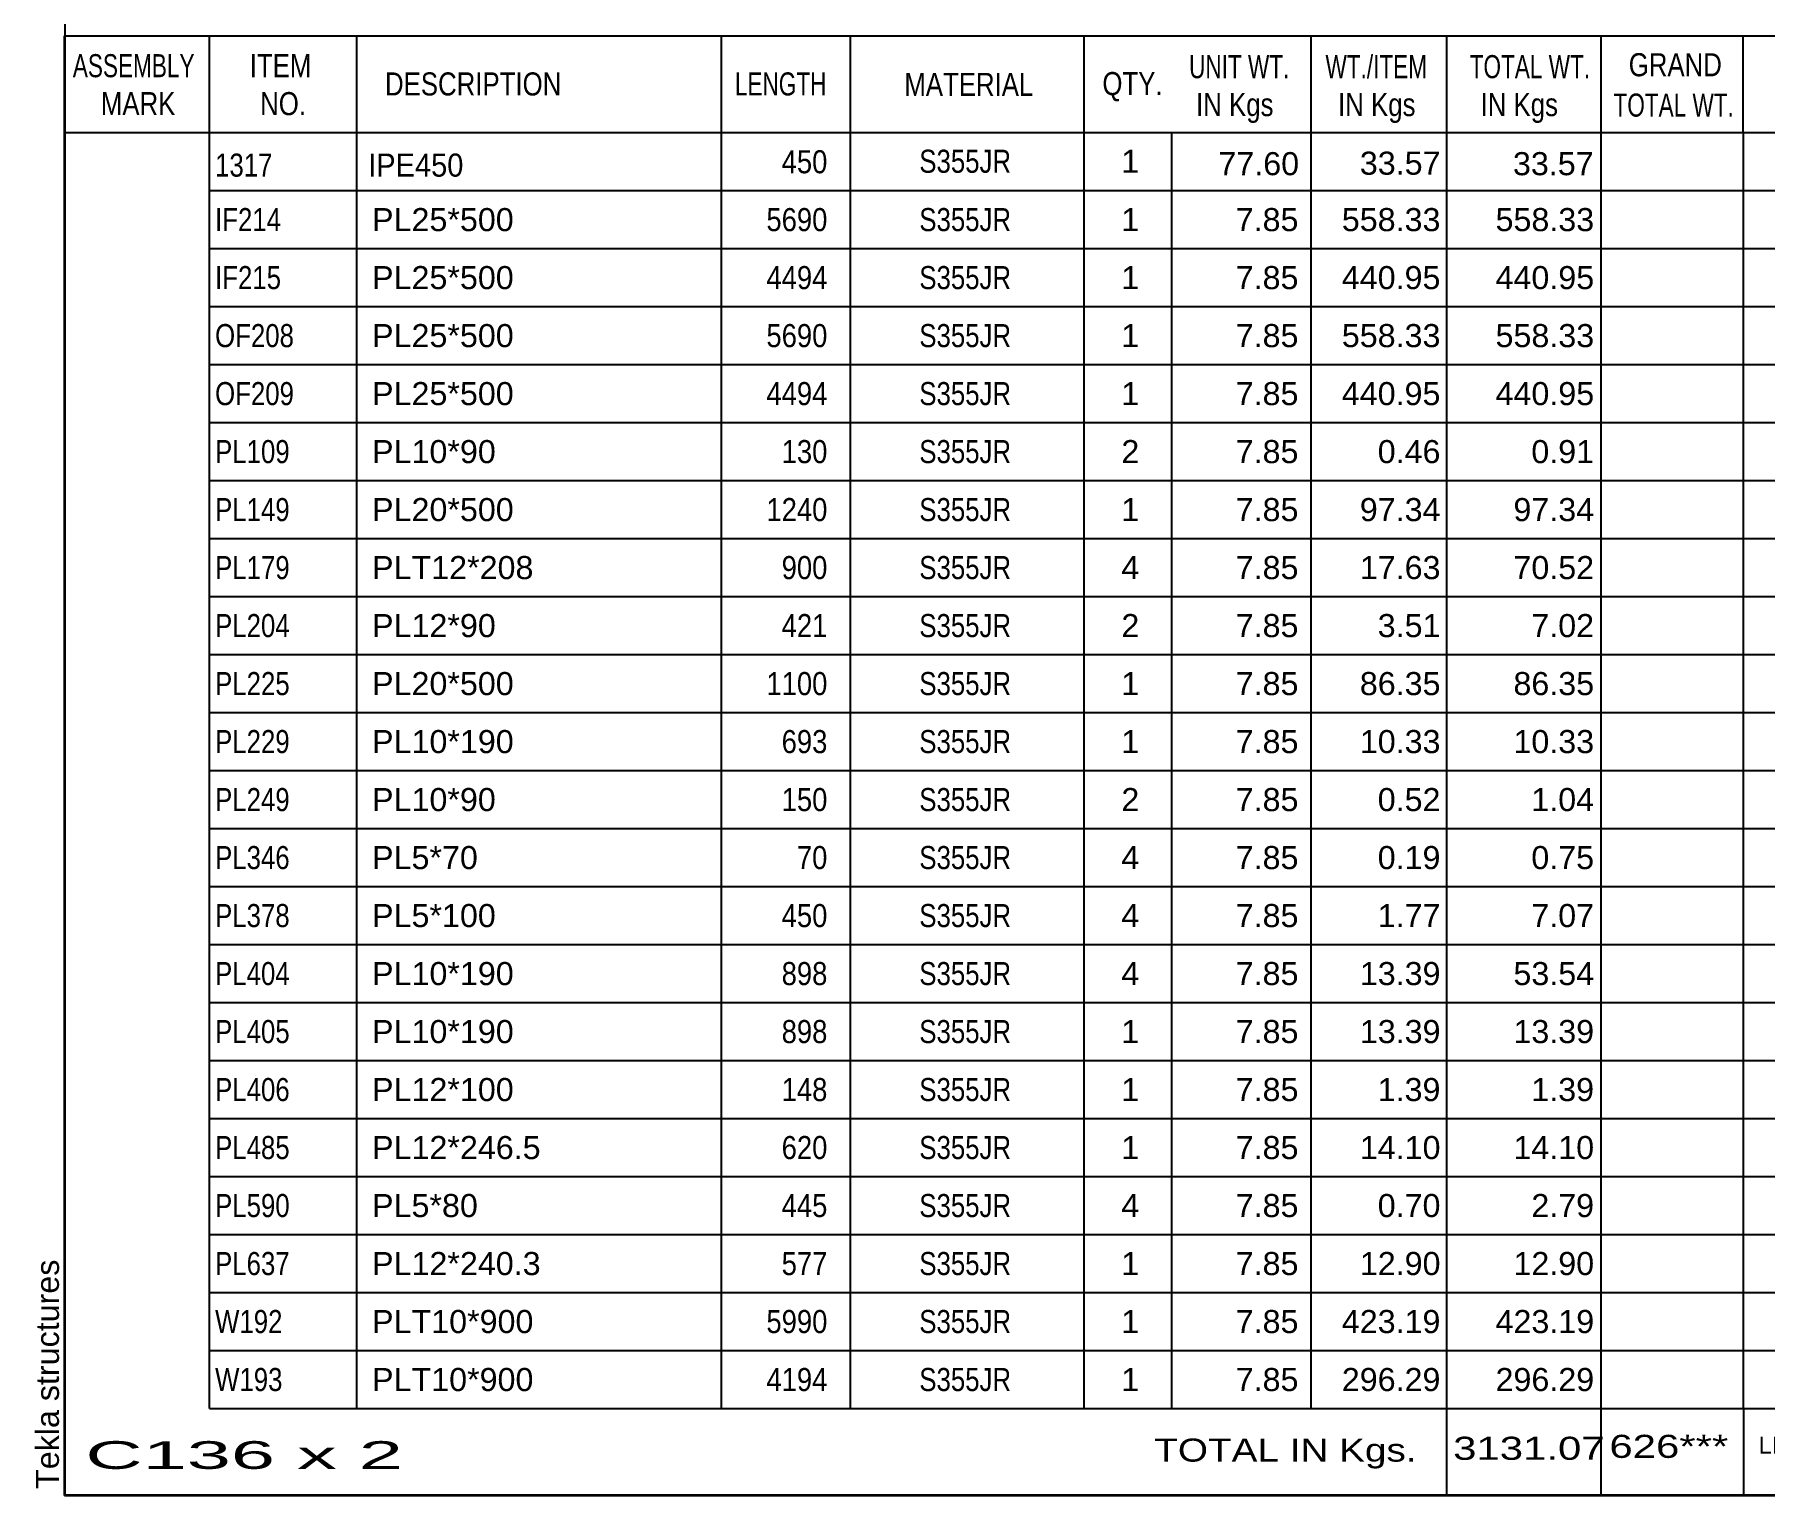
# Model space of a CAD drawing. Header units: millimetres. Extents: x -247 to 166, y -171 to 116.
# Drawn here: x -246.7 to -103.6, y -170.6 to -49.7 of the extents above; entities that cross this region are included whole.
import ezdxf

# ---------------------------------------------------------------- set-up
doc = ezdxf.new("R2010")
doc.units = ezdxf.units.MM
doc.styles.add('Arial', font='ARIAL.TTF', dxfattribs={"height": 0.2})

# ---------------------------------------------------------------- blocks, each defined once
blk = doc.blocks.new('Unknown-629050129-1210')
at = {"color": 5, "linetype": 'Continuous'}
for p, q in [((-244.22, 116.47), (-244.22, -170.53)), ((-244.22, -170.53), (165.78, -170.53))]:
    blk.add_line(p, q, dxfattribs=at)
at = {"color": 174, "linetype": 'Continuous', "style": 'Arial'}
blk.add_text('Tekla structures', height=1.9102, rotation=90, dxfattribs=at).set_placement((-244.72, -170.03))
blk = doc.blocks.new('CBS_BOM-629050129-7679')
at = {"color": 7, "linetype": 'Continuous'}
for p, q in [((-244.25, -57.77), (-244.25, -49.77)), ((-244.25, -49.77), (-89.33, -49.77)), ((-232.25, -57.77), (-232.25, -49.77)), ((-220.06, -57.77), (-220.06, -49.77)), ((-189.9, -57.77), (-189.9, -49.77)), ((-179.22, -57.77), (-179.22, -49.77)), ((-159.9, -57.77), (-159.9, -49.77)), ((-141.1, -57.77), (-141.1, -49.77)), ((-129.89, -57.77), (-129.89, -49.77)), ((-117.1, -57.77), (-117.1, -49.77)), ((-105.35, -57.77), (-105.35, -49.77)), ((-244.25, -57.77), (-89.33, -57.77)), ((-244.25, -62.57), (-244.25, -57.77)), ((-232.25, -62.57), (-232.25, -57.77)), ((-220.06, -62.57), (-220.06, -57.77)), ((-189.9, -62.57), (-189.9, -57.77)), ((-179.22, -62.57), (-179.22, -57.77)), ((-159.9, -62.57), (-159.9, -57.77)), ((-152.64, -62.57), (-152.64, -57.77)), ((-141.1, -62.57), (-141.1, -57.77)), ((-129.89, -62.57), (-129.89, -57.77)), ((-117.1, -62.57), (-117.1, -57.77)), ((-105.34, -62.57), (-105.34, -57.77)), ((-244.25, -67.37), (-244.25, -62.57)), ((-232.25, -62.57), (-89.33, -62.57)), ((-232.25, -67.37), (-232.25, -62.57)), ((-220.06, -67.37), (-220.06, -62.57)), ((-189.9, -67.37), (-189.9, -62.57)), ((-179.22, -67.37), (-179.22, -62.57)), ((-159.9, -67.37), (-159.9, -62.57)), ((-152.64, -67.37), (-152.64, -62.57)), ((-141.1, -67.37), (-141.1, -62.57)), ((-129.89, -67.37), (-129.89, -62.57)), ((-117.1, -67.37), (-117.1, -62.57)), ((-105.34, -67.37), (-105.34, -62.57)), ((-244.25, -72.17), (-244.25, -67.37)), ((-232.25, -67.37), (-89.33, -67.37)), ((-232.25, -72.17), (-232.25, -67.37)), ((-220.06, -72.17), (-220.06, -67.37)), ((-189.9, -72.17), (-189.9, -67.37)), ((-179.22, -72.17), (-179.22, -67.37)), ((-159.9, -72.17), (-159.9, -67.37)), ((-152.64, -72.17), (-152.64, -67.37)), ((-141.1, -72.17), (-141.1, -67.37)), ((-129.89, -72.17), (-129.89, -67.37)), ((-117.1, -72.17), (-117.1, -67.37)), ((-105.34, -72.17), (-105.34, -67.37)), ((-244.25, -76.97), (-244.25, -72.17)), ((-232.25, -72.17), (-89.33, -72.17)), ((-232.25, -76.97), (-232.25, -72.17)), ((-220.06, -76.97), (-220.06, -72.17)), ((-189.9, -76.97), (-189.9, -72.17)), ((-179.22, -76.97), (-179.22, -72.17)), ((-159.9, -76.97), (-159.9, -72.17)), ((-152.64, -76.97), (-152.64, -72.17)), ((-141.1, -76.97), (-141.1, -72.17)), ((-129.89, -76.97), (-129.89, -72.17)), ((-117.1, -76.97), (-117.1, -72.17)), ((-105.34, -76.97), (-105.34, -72.17)), ((-244.25, -81.77), (-244.25, -76.97)), ((-232.25, -76.97), (-89.33, -76.97)), ((-232.25, -81.77), (-232.25, -76.97)), ((-220.06, -81.77), (-220.06, -76.97)), ((-189.9, -81.77), (-189.9, -76.97)), ((-179.22, -81.77), (-179.22, -76.97)), ((-159.9, -81.77), (-159.9, -76.97)), ((-152.64, -81.77), (-152.64, -76.97)), ((-141.1, -81.77), (-141.1, -76.97)), ((-129.89, -81.77), (-129.89, -76.97)), ((-117.1, -81.77), (-117.1, -76.97)), ((-105.34, -81.77), (-105.34, -76.97)), ((-244.25, -86.57), (-244.25, -81.77)), ((-232.25, -81.77), (-89.33, -81.77)), ((-232.25, -86.57), (-232.25, -81.77)), ((-220.06, -86.57), (-220.06, -81.77)), ((-189.9, -86.57), (-189.9, -81.77)), ((-179.22, -86.57), (-179.22, -81.77)), ((-159.9, -86.57), (-159.9, -81.77)), ((-152.64, -86.57), (-152.64, -81.77)), ((-141.1, -86.57), (-141.1, -81.77)), ((-129.89, -86.57), (-129.89, -81.77)), ((-117.1, -86.57), (-117.1, -81.77)), ((-105.34, -86.57), (-105.34, -81.77)), ((-244.25, -91.37), (-244.25, -86.57)), ((-232.25, -86.57), (-89.33, -86.57)), ((-232.25, -91.37), (-232.25, -86.57)), ((-220.06, -91.37), (-220.06, -86.57)), ((-189.9, -91.37), (-189.9, -86.57)), ((-179.22, -91.37), (-179.22, -86.57)), ((-159.9, -91.37), (-159.9, -86.57)), ((-152.64, -91.37), (-152.64, -86.57)), ((-141.1, -91.37), (-141.1, -86.57)), ((-129.89, -91.37), (-129.89, -86.57)), ((-117.1, -91.37), (-117.1, -86.57)), ((-105.34, -91.37), (-105.34, -86.57)), ((-244.25, -96.17), (-244.25, -91.37)), ((-232.25, -91.37), (-89.33, -91.37)), ((-232.25, -96.17), (-232.25, -91.37)), ((-220.06, -96.17), (-220.06, -91.37)), ((-189.9, -96.17), (-189.9, -91.37)), ((-179.22, -96.17), (-179.22, -91.37)), ((-159.9, -96.17), (-159.9, -91.37)), ((-152.64, -96.17), (-152.64, -91.37)), ((-141.1, -96.17), (-141.1, -91.37)), ((-129.89, -96.17), (-129.89, -91.37)), ((-117.1, -96.17), (-117.1, -91.37)), ((-105.34, -96.17), (-105.34, -91.37)), ((-244.25, -100.97), (-244.25, -96.17)), ((-232.25, -96.17), (-89.33, -96.17)), ((-232.25, -100.97), (-232.25, -96.17)), ((-220.06, -100.97), (-220.06, -96.17)), ((-189.9, -100.97), (-189.9, -96.17)), ((-179.22, -100.97), (-179.22, -96.17)), ((-159.9, -100.97), (-159.9, -96.17)), ((-152.64, -100.97), (-152.64, -96.17)), ((-141.1, -100.97), (-141.1, -96.17)), ((-129.89, -100.97), (-129.89, -96.17)), ((-117.1, -100.97), (-117.1, -96.17)), ((-105.34, -100.97), (-105.34, -96.17)), ((-244.25, -105.77), (-244.25, -100.97)), ((-232.25, -100.97), (-89.33, -100.97)), ((-232.25, -105.77), (-232.25, -100.97)), ((-220.06, -105.77), (-220.06, -100.97)), ((-189.9, -105.77), (-189.9, -100.97)), ((-179.22, -105.77), (-179.22, -100.97)), ((-159.9, -105.77), (-159.9, -100.97)), ((-152.64, -105.77), (-152.64, -100.97)), ((-141.1, -105.77), (-141.1, -100.97)), ((-129.89, -105.77), (-129.89, -100.97)), ((-117.1, -105.77), (-117.1, -100.97)), ((-105.34, -105.77), (-105.34, -100.97)), ((-244.25, -110.57), (-244.25, -105.77)), ((-232.25, -105.77), (-89.33, -105.77)), ((-232.25, -110.57), (-232.25, -105.77)), ((-220.06, -110.57), (-220.06, -105.77)), ((-189.9, -110.57), (-189.9, -105.77)), ((-179.22, -110.57), (-179.22, -105.77)), ((-159.9, -110.57), (-159.9, -105.77)), ((-152.64, -110.57), (-152.64, -105.77)), ((-141.1, -110.57), (-141.1, -105.77)), ((-129.89, -110.57), (-129.89, -105.77)), ((-117.1, -110.57), (-117.1, -105.77)), ((-105.34, -110.57), (-105.34, -105.77)), ((-244.25, -115.37), (-244.25, -110.57)), ((-232.25, -110.57), (-89.33, -110.57)), ((-232.25, -115.37), (-232.25, -110.57)), ((-220.06, -115.37), (-220.06, -110.57)), ((-189.9, -115.37), (-189.9, -110.57)), ((-179.22, -115.37), (-179.22, -110.57)), ((-159.9, -115.37), (-159.9, -110.57)), ((-152.64, -115.37), (-152.64, -110.57)), ((-141.1, -115.37), (-141.1, -110.57)), ((-129.89, -115.37), (-129.89, -110.57)), ((-117.1, -115.37), (-117.1, -110.57)), ((-105.34, -115.37), (-105.34, -110.57)), ((-244.25, -120.17), (-244.25, -115.37)), ((-232.25, -115.37), (-89.33, -115.37)), ((-232.25, -120.17), (-232.25, -115.37)), ((-220.06, -120.17), (-220.06, -115.37)), ((-189.9, -120.17), (-189.9, -115.37)), ((-179.22, -120.17), (-179.22, -115.37)), ((-159.9, -120.17), (-159.9, -115.37)), ((-152.64, -120.17), (-152.64, -115.37)), ((-141.1, -120.17), (-141.1, -115.37)), ((-129.89, -120.17), (-129.89, -115.37)), ((-117.1, -120.17), (-117.1, -115.37)), ((-105.34, -120.17), (-105.34, -115.37)), ((-244.25, -124.97), (-244.25, -120.17)), ((-232.25, -120.17), (-89.33, -120.17)), ((-232.25, -124.97), (-232.25, -120.17)), ((-220.06, -124.97), (-220.06, -120.17)), ((-189.9, -124.97), (-189.9, -120.17)), ((-179.22, -124.97), (-179.22, -120.17)), ((-159.9, -124.97), (-159.9, -120.17)), ((-152.64, -124.97), (-152.64, -120.17)), ((-141.1, -124.97), (-141.1, -120.17)), ((-129.89, -124.97), (-129.89, -120.17)), ((-117.1, -124.97), (-117.1, -120.17)), ((-105.34, -124.97), (-105.34, -120.17)), ((-244.25, -129.77), (-244.25, -124.97)), ((-232.25, -124.97), (-89.33, -124.97)), ((-232.25, -129.77), (-232.25, -124.97)), ((-220.06, -129.77), (-220.06, -124.97)), ((-189.9, -129.77), (-189.9, -124.97)), ((-179.22, -129.77), (-179.22, -124.97)), ((-159.9, -129.77), (-159.9, -124.97)), ((-152.64, -129.77), (-152.64, -124.97)), ((-141.1, -129.77), (-141.1, -124.97)), ((-129.89, -129.77), (-129.89, -124.97)), ((-117.1, -129.77), (-117.1, -124.97)), ((-105.34, -129.77), (-105.34, -124.97)), ((-244.25, -134.57), (-244.25, -129.77)), ((-232.25, -129.77), (-89.33, -129.77)), ((-232.25, -134.57), (-232.25, -129.77)), ((-220.06, -134.57), (-220.06, -129.77)), ((-189.9, -134.57), (-189.9, -129.77)), ((-179.22, -134.57), (-179.22, -129.77)), ((-159.9, -134.57), (-159.9, -129.77)), ((-152.64, -134.57), (-152.64, -129.77)), ((-141.1, -134.57), (-141.1, -129.77)), ((-129.89, -134.57), (-129.89, -129.77)), ((-117.1, -134.57), (-117.1, -129.77)), ((-105.34, -134.57), (-105.34, -129.77)), ((-244.25, -139.37), (-244.25, -134.57)), ((-232.25, -134.57), (-89.33, -134.57)), ((-232.25, -139.37), (-232.25, -134.57)), ((-220.06, -139.37), (-220.06, -134.57)), ((-189.9, -139.37), (-189.9, -134.57)), ((-179.22, -139.37), (-179.22, -134.57)), ((-159.9, -139.37), (-159.9, -134.57)), ((-152.64, -139.37), (-152.64, -134.57)), ((-141.1, -139.37), (-141.1, -134.57)), ((-129.89, -139.37), (-129.89, -134.57)), ((-117.1, -139.37), (-117.1, -134.57)), ((-105.34, -139.37), (-105.34, -134.57)), ((-244.25, -144.17), (-244.25, -139.37)), ((-232.25, -139.37), (-89.33, -139.37)), ((-232.25, -144.17), (-232.25, -139.37)), ((-220.06, -144.17), (-220.06, -139.37)), ((-189.9, -144.17), (-189.9, -139.37)), ((-179.22, -144.17), (-179.22, -139.37)), ((-159.9, -144.17), (-159.9, -139.37)), ((-152.64, -144.17), (-152.64, -139.37)), ((-141.1, -144.17), (-141.1, -139.37)), ((-129.89, -144.17), (-129.89, -139.37)), ((-117.1, -144.17), (-117.1, -139.37)), ((-105.34, -144.17), (-105.34, -139.37)), ((-244.25, -148.97), (-244.25, -144.17)), ((-232.25, -144.17), (-89.33, -144.17)), ((-232.25, -148.97), (-232.25, -144.17)), ((-220.06, -148.97), (-220.06, -144.17)), ((-189.9, -148.97), (-189.9, -144.17)), ((-179.22, -148.97), (-179.22, -144.17)), ((-159.9, -148.97), (-159.9, -144.17)), ((-152.64, -148.97), (-152.64, -144.17)), ((-141.1, -148.97), (-141.1, -144.17)), ((-129.89, -148.97), (-129.89, -144.17)), ((-117.1, -148.97), (-117.1, -144.17)), ((-105.34, -148.97), (-105.34, -144.17)), ((-244.25, -153.77), (-244.25, -148.97)), ((-232.25, -148.97), (-89.33, -148.97)), ((-232.25, -153.77), (-232.25, -148.97)), ((-220.06, -153.77), (-220.06, -148.97)), ((-189.9, -153.77), (-189.9, -148.97)), ((-179.22, -153.77), (-179.22, -148.97)), ((-159.9, -153.77), (-159.9, -148.97)), ((-152.64, -153.77), (-152.64, -148.97)), ((-141.1, -153.77), (-141.1, -148.97)), ((-129.89, -153.77), (-129.89, -148.97)), ((-117.1, -153.77), (-117.1, -148.97)), ((-105.34, -153.77), (-105.34, -148.97)), ((-244.25, -158.57), (-244.25, -153.77)), ((-232.25, -153.77), (-89.33, -153.77)), ((-232.25, -158.57), (-232.25, -153.77)), ((-220.06, -158.57), (-220.06, -153.77)), ((-189.9, -158.57), (-189.9, -153.77)), ((-179.22, -158.57), (-179.22, -153.77)), ((-159.9, -158.57), (-159.9, -153.77)), ((-152.64, -158.57), (-152.64, -153.77)), ((-141.1, -158.57), (-141.1, -153.77)), ((-129.89, -158.57), (-129.89, -153.77)), ((-117.1, -158.57), (-117.1, -153.77)), ((-105.34, -158.57), (-105.34, -153.77)), ((-244.25, -163.37), (-244.25, -158.57)), ((-232.25, -158.57), (-89.33, -158.57)), ((-232.25, -163.37), (-232.25, -158.57)), ((-220.06, -163.37), (-220.06, -158.57)), ((-189.9, -163.37), (-189.9, -158.57)), ((-179.22, -163.37), (-179.22, -158.57)), ((-159.9, -163.37), (-159.9, -158.57)), ((-152.64, -163.37), (-152.64, -158.57)), ((-141.1, -163.37), (-141.1, -158.57)), ((-129.89, -163.37), (-129.89, -158.57)), ((-117.1, -163.37), (-117.1, -158.57)), ((-105.34, -163.37), (-105.34, -158.57)), ((-244.25, -170.57), (-244.25, -163.39)), ((-232.25, -163.37), (-89.33, -163.37)), ((-129.89, -170.57), (-129.89, -163.39)), ((-117.1, -170.57), (-117.1, -163.39)), ((-105.3, -170.57), (-105.3, -163.39)), ((-244.25, -170.57), (-89.33, -170.57))]:
    blk.add_line(p, q, dxfattribs=at)
at = {"color": 3, "linetype": 'Continuous', "style": 'Arial'}
for s, height, width, p in [('ASSEMBLY', 1.91, 0.7, (-243.57, -53.19)), ('ITEM', 1.91, 0.8, (-228.93, -53.19)), ('UNIT WT.', 1.91, 0.7, (-151.21, -53.27)), ('WT./ITEM', 1.91, 0.7, (-139.92, -53.27)), ('TOTAL WT.', 1.91, 0.7, (-127.99, -53.27)), ('GRAND', 1.91, 0.8, (-114.83, -53.11)), ('DESCRIPTION', 1.9102, 0.8, (-217.74, -54.7)), ('LENGTH', 1.91, 0.7, (-188.79, -54.7)), ('MATERIAL', 1.91, 0.8, (-174.77, -54.74)), ('QTY.', 1.91, 0.8, (-158.38, -54.67)), ('MARK', 1.91, 0.8, (-241.25, -56.33)), ('NO.', 1.91, 0.8, (-228.07, -56.33)), ('IN Kgs', 1.91, 0.8, (-150.63, -56.41)), ('IN Kgs', 1.91, 0.8, (-138.88, -56.41)), ('IN Kgs', 1.91, 0.8, (-127.09, -56.41)), ('TOTAL WT.', 1.91, 0.7, (-116.09, -56.45))]:
    blk.add_text(s, height=height, dxfattribs=dict(at, width=width)).set_placement(p)
at = {"color": 7, "linetype": 'Continuous', "style": 'Arial'}
for s, width, p in [('1317', 0.8, (-231.8, -61.42)), ('IPE450', 0.9, (-219.13, -61.42)), ('450', 0.85, (-184.92, -61.14)), ('S355JR', 0.8, (-173.53, -61.1)), ('IF214', 0.8, (-231.8, -65.93)), ('5690', 0.85, (-186.18, -65.93)), ('S355JR', 0.8, (-173.53, -65.93)), ('IF215', 0.8, (-231.8, -70.73)), ('4494', 0.85, (-186.18, -70.73)), ('S355JR', 0.8, (-173.53, -70.73)), ('OF208', 0.8, (-231.8, -75.53)), ('5690', 0.85, (-186.18, -75.53)), ('S355JR', 0.8, (-173.53, -75.53)), ('OF209', 0.8, (-231.8, -80.33)), ('4494', 0.85, (-186.18, -80.33)), ('S355JR', 0.8, (-173.53, -80.33)), ('PL109', 0.8, (-231.8, -85.13)), ('130', 0.85, (-184.92, -85.13)), ('S355JR', 0.8, (-173.53, -85.13)), ('PL149', 0.8, (-231.8, -89.93)), ('1240', 0.85, (-186.18, -89.93)), ('S355JR', 0.8, (-173.53, -89.93)), ('PL179', 0.8, (-231.8, -94.73)), ('900', 0.85, (-184.92, -94.73)), ('S355JR', 0.8, (-173.53, -94.73)), ('PL204', 0.8, (-231.8, -99.53)), ('421', 0.85, (-184.92, -99.53)), ('S355JR', 0.8, (-173.53, -99.53)), ('PL225', 0.8, (-231.8, -104.33)), ('1100', 0.85, (-186.18, -104.33)), ('S355JR', 0.8, (-173.53, -104.33)), ('PL229', 0.8, (-231.8, -109.13)), ('693', 0.85, (-184.92, -109.13)), ('S355JR', 0.8, (-173.53, -109.13)), ('PL249', 0.8, (-231.8, -113.93)), ('150', 0.85, (-184.92, -113.93)), ('S355JR', 0.8, (-173.53, -113.93)), ('PL346', 0.8, (-231.8, -118.73)), ('70', 0.85, (-183.66, -118.73)), ('S355JR', 0.8, (-173.53, -118.73)), ('PL378', 0.8, (-231.8, -123.53)), ('450', 0.85, (-184.92, -123.53)), ('S355JR', 0.8, (-173.53, -123.53)), ('PL404', 0.8, (-231.8, -128.33)), ('898', 0.85, (-184.92, -128.33)), ('S355JR', 0.8, (-173.53, -128.33)), ('PL405', 0.8, (-231.8, -133.13)), ('898', 0.85, (-184.92, -133.13)), ('S355JR', 0.8, (-173.53, -133.13)), ('PL406', 0.8, (-231.8, -137.93)), ('148', 0.85, (-184.92, -137.93)), ('S355JR', 0.8, (-173.53, -137.93)), ('PL485', 0.8, (-231.8, -142.73)), ('620', 0.85, (-184.92, -142.73)), ('S355JR', 0.8, (-173.53, -142.73)), ('PL590', 0.8, (-231.8, -147.53)), ('445', 0.85, (-184.92, -147.53)), ('S355JR', 0.8, (-173.53, -147.53)), ('PL637', 0.8, (-231.8, -152.33)), ('577', 0.85, (-184.92, -152.33)), ('S355JR', 0.8, (-173.53, -152.33)), ('W192', 0.8, (-231.8, -157.13)), ('5990', 0.85, (-186.18, -157.13)), ('S355JR', 0.8, (-173.53, -157.13)), ('W193', 0.8, (-231.8, -161.93)), ('4194', 0.85, (-186.18, -161.93)), ('S355JR', 0.8, (-173.53, -161.93))]:
    blk.add_text(s, height=1.91, dxfattribs=dict(at, width=width)).set_placement(p)
for s, p in [('1', (-156.81, -61.1)), ('77.60', (-148.78, -61.3)), ('33.57', (-137.08, -61.26)), ('33.57', (-124.41, -61.3)), ('PL25*500', (-218.81, -65.93)), ('1', (-156.81, -65.93)), ('7.85', (-147.35, -65.93)), ('558.33', (-138.57, -65.93)), ('558.33', (-125.85, -65.93)), ('PL25*500', (-218.81, -70.73)), ('1', (-156.81, -70.73)), ('7.85', (-147.35, -70.73)), ('440.95', (-138.57, -70.73)), ('440.95', (-125.85, -70.73)), ('PL25*500', (-218.81, -75.53)), ('1', (-156.81, -75.53)), ('7.85', (-147.35, -75.53)), ('558.33', (-138.57, -75.53)), ('558.33', (-125.85, -75.53)), ('PL25*500', (-218.81, -80.33)), ('1', (-156.81, -80.33)), ('7.85', (-147.35, -80.33)), ('440.95', (-138.57, -80.33)), ('440.95', (-125.85, -80.33)), ('PL10*90', (-218.81, -85.13)), ('2', (-156.81, -85.13)), ('7.85', (-147.35, -85.13)), ('0.46', (-135.6, -85.13)), ('0.91', (-122.89, -85.13)), ('PL20*500', (-218.81, -89.93)), ('1', (-156.81, -89.93)), ('7.85', (-147.35, -89.93)), ('97.34', (-137.08, -89.93)), ('97.34', (-124.37, -89.93)), ('PLT12*208', (-218.81, -94.73)), ('4', (-156.81, -94.73)), ('7.85', (-147.35, -94.73)), ('17.63', (-137.08, -94.73)), ('70.52', (-124.37, -94.73)), ('PL12*90', (-218.81, -99.53)), ('2', (-156.81, -99.53)), ('7.85', (-147.35, -99.53)), ('3.51', (-135.6, -99.53)), ('7.02', (-122.89, -99.53)), ('PL20*500', (-218.81, -104.33)), ('1', (-156.81, -104.33)), ('7.85', (-147.35, -104.33)), ('86.35', (-137.08, -104.33)), ('86.35', (-124.37, -104.33)), ('PL10*190', (-218.81, -109.13)), ('1', (-156.81, -109.13)), ('7.85', (-147.35, -109.13)), ('10.33', (-137.08, -109.13)), ('10.33', (-124.37, -109.13)), ('PL10*90', (-218.81, -113.93)), ('2', (-156.81, -113.93)), ('7.85', (-147.35, -113.93)), ('0.52', (-135.6, -113.93)), ('1.04', (-122.89, -113.93)), ('PL5*70', (-218.81, -118.73)), ('4', (-156.81, -118.73)), ('7.85', (-147.35, -118.73)), ('0.19', (-135.6, -118.73)), ('0.75', (-122.89, -118.73)), ('PL5*100', (-218.81, -123.53)), ('4', (-156.81, -123.53)), ('7.85', (-147.35, -123.53)), ('1.77', (-135.6, -123.53)), ('7.07', (-122.89, -123.53)), ('PL10*190', (-218.81, -128.33)), ('4', (-156.81, -128.33)), ('7.85', (-147.35, -128.33)), ('13.39', (-137.08, -128.33)), ('53.54', (-124.37, -128.33)), ('PL10*190', (-218.81, -133.13)), ('1', (-156.81, -133.13)), ('7.85', (-147.35, -133.13)), ('13.39', (-137.08, -133.13)), ('13.39', (-124.37, -133.13)), ('PL12*100', (-218.81, -137.93)), ('1', (-156.81, -137.93)), ('7.85', (-147.35, -137.93)), ('1.39', (-135.6, -137.93)), ('1.39', (-122.89, -137.93)), ('PL12*246.5', (-218.81, -142.73)), ('1', (-156.81, -142.73)), ('7.85', (-147.35, -142.73)), ('14.10', (-137.08, -142.73)), ('14.10', (-124.37, -142.73)), ('PL5*80', (-218.81, -147.53)), ('4', (-156.81, -147.53)), ('7.85', (-147.35, -147.53)), ('0.70', (-135.6, -147.53)), ('2.79', (-122.89, -147.53)), ('PL12*240.3', (-218.81, -152.33)), ('1', (-156.81, -152.33)), ('7.85', (-147.35, -152.33)), ('12.90', (-137.08, -152.33)), ('12.90', (-124.37, -152.33)), ('PLT10*900', (-218.81, -157.13)), ('1', (-156.81, -157.13)), ('7.85', (-147.35, -157.13)), ('423.19', (-138.57, -157.13)), ('423.19', (-125.85, -157.13)), ('PLT10*900', (-218.81, -161.93)), ('1', (-156.81, -161.93)), ('7.85', (-147.35, -161.93)), ('296.29', (-138.57, -161.93)), ('296.29', (-125.85, -161.93))]:
    blk.add_text(s, height=1.91, dxfattribs=at).set_placement(p)
at = {"color": 6, "linetype": 'Continuous', "style": 'Arial'}
for s, height, width, p in [('TOTAL IN Kgs.', 1.9102, 1.2, (-154.09, -167.77)), ('3131.07', 1.91, 1.3, (-129.36, -167.62)), ('626***', 1.91, 1.3, (-116.43, -167.46)), ('C136 x 2', 2.292, 2.05, (-242.53, -168.37))]:
    blk.add_text(s, height=height, dxfattribs=dict(at, width=width)).set_placement(p)
blk.add_text('LIGHT_STEEL', height=1.4135, dxfattribs=at).set_placement((-104.08, -167.11))

msp = doc.modelspace()

# ---------------------------------------------------------------- block references
for name in ['Unknown-629050129-1210', 'CBS_BOM-629050129-7679']:
    msp.add_blockref(name, (0, 0))

doc.saveas('drawing.dxf')
